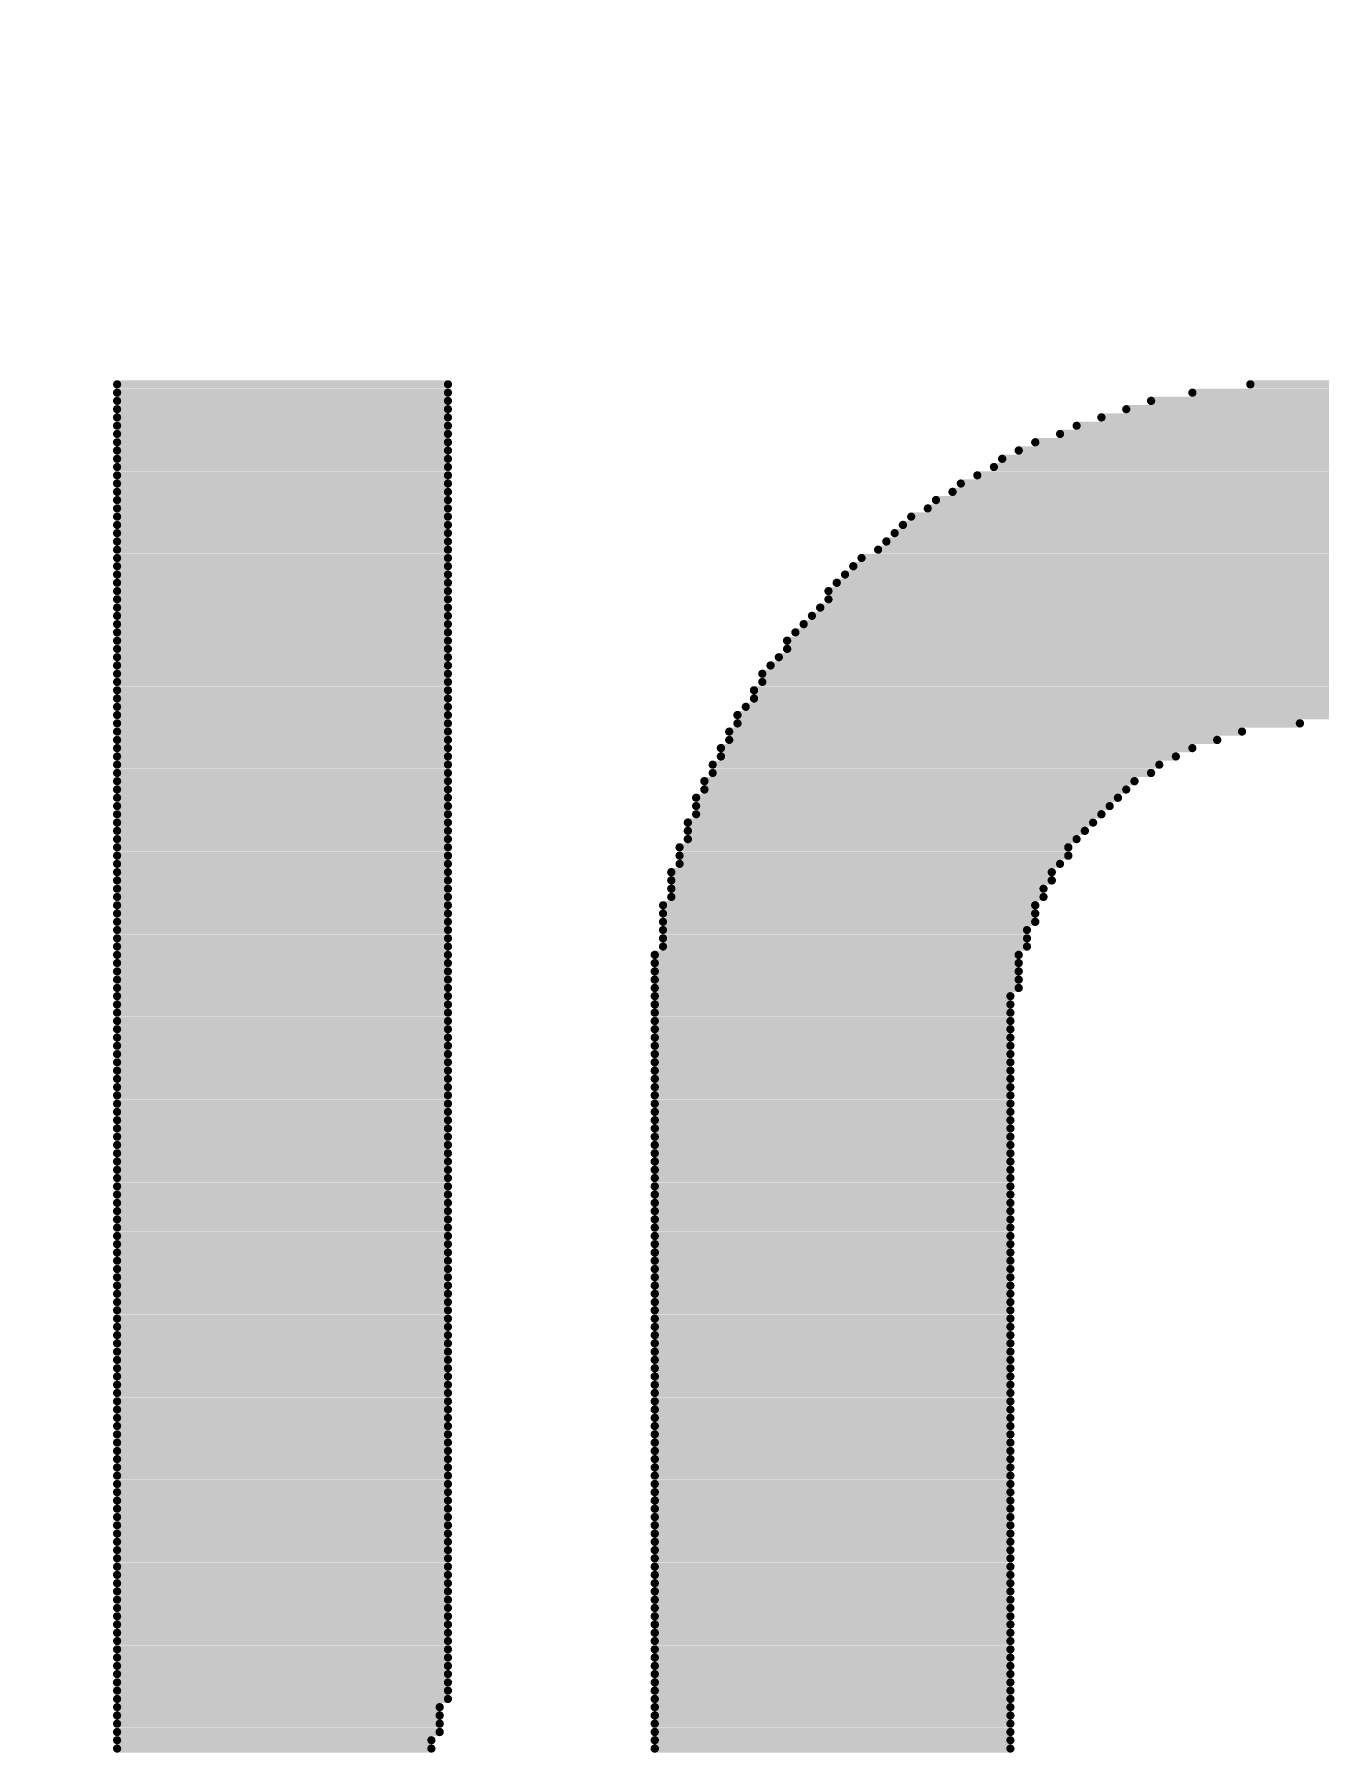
# Model space of a CAD drawing. Header units: millimetres. Extents: x -46.4 to 46.4, y -47.3 to 46.4.
# Drawn here: x -11.514 to -10.527, y 0.625 to 1.945 of the extents above; entities that cross this region are included whole.
import ezdxf

# ---------------------------------------------------------------- set-up
doc = ezdxf.new("R2010")
doc.units = ezdxf.units.MM
doc.layers.add('BottomOverlay', color=54, linetype='Continuous')
doc.layers.add('Mechanical1', color=6, linetype='Continuous')

# ---------------------------------------------------------------- blocks, each defined once
blk = doc.blocks.new('________2')
at = {"layer": 'BottomOverlay', "const_width": 0.00635}
for points in [[(12.5491, -1.3242), (12.8031, -1.3242)], [(12.5491, -1.3306), (12.8031, -1.3306)], [(13.3746, -1.3306), (13.5651, -1.3306)], [(13.4191, -1.3242), (13.5207, -1.3242)], [(12.5491, -1.3369), (12.8031, -1.3369)], [(12.5491, -1.3433), (12.8031, -1.3433)], [(13.3238, -1.3433), (13.6159, -1.3433)], [(13.3429, -1.3369), (13.5969, -1.3369)], [(12.5491, -1.3496), (12.8031, -1.3496)], [(12.5491, -1.356), (12.8031, -1.356)], [(12.5491, -1.3623), (12.8031, -1.3623)], [(13.273, -1.3623), (13.6731, -1.3623)], [(13.2857, -1.356), (13.654, -1.356)], [(13.3048, -1.3496), (13.6413, -1.3496)], [(12.5491, -1.3687), (12.8031, -1.3687)], [(12.5491, -1.375), (12.8031, -1.375)], [(13.2413, -1.375), (13.6985, -1.375)], [(13.254, -1.3687), (13.6858, -1.3687)], [(12.5491, -1.3814), (12.8031, -1.3814)], [(12.5491, -1.3877), (12.8031, -1.3877)], [(13.2222, -1.3877), (13.7239, -1.3877)], [(13.2286, -1.3814), (13.7112, -1.3814)], [(12.5491, -1.3941), (12.8031, -1.3941)], [(12.5491, -1.4004), (12.8031, -1.4004)], [(13.1968, -1.4004), (13.7429, -1.4004)], [(13.2095, -1.3941), (13.7366, -1.3941)], [(12.5491, -1.4068), (12.8031, -1.4068)], [(12.5491, -1.4131), (12.8031, -1.4131)], [(13.1778, -1.4131), (13.762, -1.4131)], [(13.1905, -1.4068), (13.7556, -1.4068)], [(12.5491, -1.4195), (12.8031, -1.4195)], [(12.5491, -1.4258), (12.8031, -1.4258)], [(13.1587, -1.4258), (13.781, -1.4258)], [(13.1714, -1.4195), (13.7747, -1.4195)], [(12.5491, -1.4322), (12.8031, -1.4322)], [(12.5491, -1.4385), (12.8031, -1.4385)], [(13.146, -1.4385), (13.7937, -1.4385)], [(13.1524, -1.4322), (13.7874, -1.4322)], [(12.5491, -1.4449), (12.8031, -1.4449)], [(12.5491, -1.4512), (12.8031, -1.4512)], [(13.1333, -1.4512), (13.8128, -1.4512)], [(13.1397, -1.4449), (13.8064, -1.4449)], [(12.5491, -1.4576), (12.8031, -1.4576)], [(12.5491, -1.4639), (12.8031, -1.4639)], [(13.1143, -1.4639), (13.8255, -1.4639)], [(13.1206, -1.4576), (13.8191, -1.4576)], [(12.5491, -1.4703), (12.8031, -1.4703)], [(12.5491, -1.4766), (12.8031, -1.4766)], [(13.1016, -1.4766), (13.8382, -1.4766)], [(13.1079, -1.4703), (13.8318, -1.4703)], [(12.5491, -1.483), (12.8031, -1.483)], [(12.5491, -1.4893), (12.8031, -1.4893)], [(13.0952, -1.483), (13.8445, -1.483)], [(13.0952, -1.4893), (13.8509, -1.4893)], [(12.5491, -1.4957), (12.8031, -1.4957)], [(12.5491, -1.502), (12.8031, -1.502)], [(13.0825, -1.502), (13.8636, -1.502)], [(13.0889, -1.4957), (13.8572, -1.4957)], [(12.5491, -1.5084), (12.8031, -1.5084)], [(12.5491, -1.5147), (12.8031, -1.5147)], [(13.0698, -1.5147), (13.8699, -1.5147)], [(13.0762, -1.5084), (13.8636, -1.5084)], [(12.5491, -1.5211), (12.8031, -1.5211)], [(12.5491, -1.5274), (12.8031, -1.5274)], [(12.5491, -1.5338), (12.8031, -1.5338)], [(13.0571, -1.5338), (13.8826, -1.5338)], [(13.0635, -1.5211), (13.8763, -1.5211)], [(13.0635, -1.5274), (13.8826, -1.5274)], [(12.5491, -1.5401), (12.8031, -1.5401)], [(12.5491, -1.5465), (12.8031, -1.5465)], [(13.0444, -1.5465), (13.8953, -1.5465)], [(13.0508, -1.5401), (13.889, -1.5401)], [(12.5491, -1.5528), (12.8031, -1.5528)], [(12.5491, -1.5592), (12.8031, -1.5592)], [(13.0381, -1.5592), (13.9017, -1.5592)], [(13.0444, -1.5528), (13.9017, -1.5528)], [(12.5491, -1.5655), (12.8031, -1.5655)], [(12.5491, -1.5719), (12.8031, -1.5719)], [(13.0317, -1.5719), (13.908, -1.5719)], [(13.0381, -1.5655), (13.908, -1.5655)], [(12.5491, -1.5782), (12.8031, -1.5782)], [(12.5491, -1.5846), (12.8031, -1.5846)], [(13.0254, -1.5782), (13.9144, -1.5782)], [(13.0254, -1.5846), (13.4572, -1.5846)], [(12.5491, -1.5909), (12.8031, -1.5909)], [(12.5491, -1.5973), (12.8031, -1.5973)], [(13.019, -1.5909), (13.4127, -1.5909)], [(13.019, -1.5973), (13.3937, -1.5973)], [(12.5491, -1.6036), (12.8031, -1.6036)], [(12.5491, -1.61), (12.8031, -1.61)], [(13.0127, -1.6036), (13.3746, -1.6036)], [(13.0127, -1.61), (13.3619, -1.61)], [(12.5491, -1.6163), (12.8031, -1.6163)], [(12.5491, -1.6227), (12.8031, -1.6227)], [(13.0063, -1.6163), (13.3492, -1.6163)], [(13.0063, -1.6227), (13.3429, -1.6227)], [(12.5491, -1.629), (12.8031, -1.629)], [(12.5491, -1.6354), (12.8031, -1.6354)], [(13, -1.629), (13.3302, -1.629)], [(13, -1.6354), (13.3238, -1.6354)], [(12.5491, -1.6417), (12.8031, -1.6417)], [(12.5491, -1.6481), (12.8031, -1.6481)], [(12.9936, -1.6417), (13.3175, -1.6417)], [(12.9936, -1.6481), (13.3111, -1.6481)], [(12.5491, -1.6544), (12.8031, -1.6544)], [(12.5491, -1.6608), (12.8031, -1.6608)], [(12.9873, -1.6608), (13.2984, -1.6608)], [(12.9936, -1.6544), (13.3048, -1.6544)], [(12.5491, -1.6671), (12.8031, -1.6671)], [(12.5491, -1.6735), (12.8031, -1.6735)], [(12.9873, -1.6671), (13.2921, -1.6671)], [(12.9873, -1.6735), (13.2857, -1.6735)], [(12.5491, -1.6798), (12.8031, -1.6798)], [(12.5491, -1.6862), (12.8031, -1.6862)], [(12.9809, -1.6798), (13.2794, -1.6798)], [(12.9809, -1.6862), (13.2794, -1.6862)], [(12.5491, -1.6925), (12.8031, -1.6925)], [(12.5491, -1.6989), (12.8031, -1.6989)], [(12.5491, -1.7052), (12.8031, -1.7052)], [(12.9746, -1.6989), (13.2667, -1.6989)], [(12.9746, -1.7052), (13.2667, -1.7052)], [(12.9809, -1.6925), (13.273, -1.6925)], [(12.5491, -1.7116), (12.8031, -1.7116)], [(12.5491, -1.7179), (12.8031, -1.7179)], [(12.9746, -1.7116), (13.2603, -1.7116)], [(12.9746, -1.7179), (13.2603, -1.7179)], [(12.5491, -1.7243), (12.8031, -1.7243)], [(12.5491, -1.7306), (12.8031, -1.7306)], [(12.9682, -1.7243), (13.254, -1.7243)], [(12.9682, -1.7306), (13.254, -1.7306)], [(12.5491, -1.737), (12.8031, -1.737)], [(12.5491, -1.7433), (12.8031, -1.7433)], [(12.9682, -1.737), (13.254, -1.737)], [(12.9682, -1.7433), (13.2476, -1.7433)], [(12.5491, -1.7497), (12.8031, -1.7497)], [(12.5491, -1.756), (12.8031, -1.756)], [(12.9682, -1.7497), (13.2476, -1.7497)], [(12.9682, -1.756), (13.2476, -1.756)], [(12.5491, -1.7624), (12.8031, -1.7624)], [(12.5491, -1.7687), (12.8031, -1.7687)], [(12.9619, -1.7624), (13.2413, -1.7624)], [(12.9619, -1.7687), (13.2413, -1.7687)], [(12.5491, -1.7751), (12.8031, -1.7751)], [(12.5491, -1.7814), (12.8031, -1.7814)], [(12.9619, -1.7751), (13.2413, -1.7751)], [(12.9619, -1.7814), (13.2413, -1.7814)], [(12.5491, -1.7878), (12.8031, -1.7878)], [(12.5491, -1.7941), (12.8031, -1.7941)], [(12.9619, -1.7878), (13.2413, -1.7878)], [(12.9619, -1.7941), (13.2349, -1.7941)], [(12.5491, -1.8005), (12.8031, -1.8005)], [(12.5491, -1.8068), (12.8031, -1.8068)], [(12.9619, -1.8005), (13.2349, -1.8005)], [(12.9619, -1.8068), (13.2349, -1.8068)], [(12.5491, -1.8132), (12.8031, -1.8132)], [(12.5491, -1.8195), (12.8031, -1.8195)], [(12.9619, -1.8132), (13.2349, -1.8132)], [(12.9619, -1.8195), (13.2349, -1.8195)], [(12.5491, -1.8259), (12.8031, -1.8259)], [(12.5491, -1.8322), (12.8031, -1.8322)], [(12.9619, -1.8259), (13.2349, -1.8259)], [(12.9619, -1.8322), (13.2349, -1.8322)], [(12.5491, -1.8386), (12.8031, -1.8386)], [(12.5491, -1.8449), (12.8031, -1.8449)], [(12.9619, -1.8386), (13.2349, -1.8386)], [(12.9619, -1.8449), (13.2349, -1.8449)], [(12.5491, -1.8513), (12.8031, -1.8513)], [(12.5491, -1.8576), (12.8031, -1.8576)], [(12.5491, -1.864), (12.8031, -1.864)], [(12.9619, -1.8513), (13.2349, -1.8513)], [(12.9619, -1.8576), (13.2349, -1.8576)], [(12.9619, -1.864), (13.2349, -1.864)], [(12.5491, -1.8703), (12.8031, -1.8703)], [(12.5491, -1.8767), (12.8031, -1.8767)], [(12.9619, -1.8703), (13.2349, -1.8703)], [(12.9619, -1.8767), (13.2349, -1.8767)], [(12.5491, -1.883), (12.8031, -1.883)], [(12.5491, -1.8894), (12.8031, -1.8894)], [(12.9619, -1.883), (13.2349, -1.883)], [(12.9619, -1.8894), (13.2349, -1.8894)], [(12.5491, -1.8957), (12.8031, -1.8957)], [(12.5491, -1.9021), (12.8031, -1.9021)], [(12.9619, -1.8957), (13.2349, -1.8957)], [(12.9619, -1.9021), (13.2349, -1.9021)], [(12.5491, -1.9084), (12.8031, -1.9084)], [(12.5491, -1.9148), (12.8031, -1.9148)], [(12.9619, -1.9084), (13.2349, -1.9084)], [(12.9619, -1.9148), (13.2349, -1.9148)], [(12.5491, -1.9211), (12.8031, -1.9211)], [(12.5491, -1.9275), (12.8031, -1.9275)], [(12.9619, -1.9211), (13.2349, -1.9211)], [(12.9619, -1.9275), (13.2349, -1.9275)], [(12.5491, -1.9338), (12.8031, -1.9338)], [(12.5491, -1.9402), (12.8031, -1.9402)], [(12.9619, -1.9338), (13.2349, -1.9338)], [(12.9619, -1.9402), (13.2349, -1.9402)], [(12.5491, -1.9465), (12.8031, -1.9465)], [(12.5491, -1.9529), (12.8031, -1.9529)], [(12.9619, -1.9465), (13.2349, -1.9465)], [(12.9619, -1.9529), (13.2349, -1.9529)], [(12.5491, -1.9592), (12.8031, -1.9592)], [(12.5491, -1.9656), (12.8031, -1.9656)], [(12.9619, -1.9592), (13.2349, -1.9592)], [(12.9619, -1.9656), (13.2349, -1.9656)], [(12.5491, -1.9719), (12.8031, -1.9719)], [(12.5491, -1.9783), (12.8031, -1.9783)], [(12.9619, -1.9719), (13.2349, -1.9719)], [(12.9619, -1.9783), (13.2349, -1.9783)], [(12.5491, -1.9846), (12.8031, -1.9846)], [(12.5491, -1.991), (12.8031, -1.991)], [(12.9619, -1.9846), (13.2349, -1.9846)], [(12.9619, -1.991), (13.2349, -1.991)], [(12.5491, -1.9973), (12.8031, -1.9973)], [(12.5491, -2.0037), (12.8031, -2.0037)], [(12.9619, -1.9973), (13.2349, -1.9973)], [(12.9619, -2.0037), (13.2349, -2.0037)], [(12.5491, -2.01), (12.8031, -2.01)], [(12.5491, -2.0164), (12.8031, -2.0164)], [(12.9619, -2.01), (13.2349, -2.01)], [(12.9619, -2.0164), (13.2349, -2.0164)], [(12.5491, -2.0227), (12.8031, -2.0227)], [(12.5491, -2.0291), (12.8031, -2.0291)], [(12.5491, -2.0354), (12.8031, -2.0354)], [(12.9619, -2.0227), (13.2349, -2.0227)], [(12.9619, -2.0291), (13.2349, -2.0291)], [(12.9619, -2.0354), (13.2349, -2.0354)], [(12.5491, -2.0418), (12.8031, -2.0418)], [(12.5491, -2.0481), (12.8031, -2.0481)], [(12.9619, -2.0418), (13.2349, -2.0418)], [(12.9619, -2.0481), (13.2349, -2.0481)], [(12.5491, -2.0545), (12.8031, -2.0545)], [(12.5491, -2.0608), (12.8031, -2.0608)], [(12.9619, -2.0545), (13.2349, -2.0545)], [(12.9619, -2.0608), (13.2349, -2.0608)], [(12.5491, -2.0672), (12.8031, -2.0672)], [(12.5491, -2.0735), (12.8031, -2.0735)], [(12.9619, -2.0672), (13.2349, -2.0672)], [(12.9619, -2.0735), (13.2349, -2.0735)], [(12.5491, -2.0799), (12.8031, -2.0799)], [(12.5491, -2.0862), (12.8031, -2.0862)], [(12.9619, -2.0799), (13.2349, -2.0799)], [(12.9619, -2.0862), (13.2349, -2.0862)], [(12.5491, -2.0926), (12.8031, -2.0926)], [(12.5491, -2.0989), (12.8031, -2.0989)], [(12.9619, -2.0926), (13.2349, -2.0926)], [(12.9619, -2.0989), (13.2349, -2.0989)], [(12.5491, -2.1053), (12.8031, -2.1053)], [(12.5491, -2.1116), (12.8031, -2.1116)], [(12.9619, -2.1053), (13.2349, -2.1053)], [(12.9619, -2.1116), (13.2349, -2.1116)], [(12.5491, -2.118), (12.8031, -2.118)], [(12.5491, -2.1243), (12.8031, -2.1243)], [(12.9619, -2.118), (13.2349, -2.118)], [(12.9619, -2.1243), (13.2349, -2.1243)], [(12.5491, -2.1307), (12.8031, -2.1307)], [(12.5491, -2.137), (12.8031, -2.137)], [(12.9619, -2.1307), (13.2349, -2.1307)], [(12.9619, -2.137), (13.2349, -2.137)], [(12.5491, -2.1434), (12.8031, -2.1434)], [(12.5491, -2.1497), (12.8031, -2.1497)], [(12.9619, -2.1434), (13.2349, -2.1434)], [(12.9619, -2.1497), (13.2349, -2.1497)], [(12.5491, -2.1561), (12.8031, -2.1561)], [(12.5491, -2.1624), (12.8031, -2.1624)], [(12.9619, -2.1561), (13.2349, -2.1561)], [(12.9619, -2.1624), (13.2349, -2.1624)], [(12.5491, -2.1688), (12.8031, -2.1688)], [(12.5491, -2.1751), (12.8031, -2.1751)], [(12.9619, -2.1688), (13.2349, -2.1688)], [(12.9619, -2.1751), (13.2349, -2.1751)], [(12.5491, -2.1815), (12.8031, -2.1815)], [(12.5491, -2.1878), (12.8031, -2.1878)], [(12.9619, -2.1815), (13.2349, -2.1815)], [(12.9619, -2.1878), (13.2349, -2.1878)], [(12.5491, -2.1942), (12.8031, -2.1942)], [(12.5491, -2.2005), (12.8031, -2.2005)], [(12.5491, -2.2069), (12.8031, -2.2069)], [(12.9619, -2.1942), (13.2349, -2.1942)], [(12.9619, -2.2005), (13.2349, -2.2005)], [(12.9619, -2.2069), (13.2349, -2.2069)], [(12.5491, -2.2132), (12.8031, -2.2132)], [(12.5491, -2.2196), (12.8031, -2.2196)], [(12.9619, -2.2132), (13.2349, -2.2132)], [(12.9619, -2.2196), (13.2349, -2.2196)], [(12.5491, -2.2259), (12.8031, -2.2259)], [(12.5491, -2.2323), (12.8031, -2.2323)], [(12.9619, -2.2259), (13.2349, -2.2259)], [(12.9619, -2.2323), (13.2349, -2.2323)], [(12.5491, -2.2386), (12.8031, -2.2386)], [(12.5491, -2.245), (12.8031, -2.245)], [(12.9619, -2.2386), (13.2349, -2.2386)], [(12.9619, -2.245), (13.2349, -2.245)], [(12.5491, -2.2513), (12.8031, -2.2513)], [(12.5491, -2.2577), (12.8031, -2.2577)], [(12.9619, -2.2513), (13.2349, -2.2513)], [(12.9619, -2.2577), (13.2349, -2.2577)], [(12.5491, -2.264), (12.8031, -2.264)], [(12.5491, -2.2704), (12.8031, -2.2704)], [(12.9619, -2.264), (13.2349, -2.264)], [(12.9619, -2.2704), (13.2349, -2.2704)], [(12.5491, -2.2767), (12.8031, -2.2767)], [(12.5491, -2.2831), (12.8031, -2.2831)], [(12.9619, -2.2767), (13.2349, -2.2767)], [(12.9619, -2.2831), (13.2349, -2.2831)], [(12.5491, -2.2894), (12.8031, -2.2894)], [(12.5491, -2.2958), (12.8031, -2.2958)], [(12.9619, -2.2894), (13.2349, -2.2894)], [(12.9619, -2.2958), (13.2349, -2.2958)], [(12.5491, -2.3021), (12.8031, -2.3021)], [(12.5491, -2.3085), (12.8031, -2.3085)], [(12.9619, -2.3021), (13.2349, -2.3021)], [(12.9619, -2.3085), (13.2349, -2.3085)], [(12.5491, -2.3148), (12.8031, -2.3148)], [(12.5491, -2.3212), (12.8031, -2.3212)], [(12.9619, -2.3148), (13.2349, -2.3148)], [(12.9619, -2.3212), (13.2349, -2.3212)], [(12.5491, -2.3275), (12.8031, -2.3275)], [(12.5491, -2.3339), (12.8031, -2.3339)], [(12.9619, -2.3275), (13.2349, -2.3275)], [(12.9619, -2.3339), (13.2349, -2.3339)], [(12.5491, -2.3402), (12.7968, -2.3402)], [(12.5491, -2.3466), (12.7968, -2.3466)], [(12.9619, -2.3402), (13.2349, -2.3402)], [(12.9619, -2.3466), (13.2349, -2.3466)], [(12.5491, -2.3529), (12.7968, -2.3529)], [(12.5491, -2.3593), (12.7968, -2.3593)], [(12.9619, -2.3529), (13.2349, -2.3529)], [(12.9619, -2.3593), (13.2349, -2.3593)], [(12.5491, -2.3656), (12.7904, -2.3656)], [(12.5491, -2.372), (12.7904, -2.372)], [(12.9619, -2.3656), (13.2349, -2.3656)], [(12.9619, -2.372), (13.2349, -2.372)]]:
    blk.add_lwpolyline(points, dxfattribs=at)
at = {"layer": 'BottomOverlay', "const_width": 0.00317}
for points in [[(12.5476, -1.3242, 1), (12.5507, -1.3242, 1)], [(12.5476, -1.3306, 1), (12.5507, -1.3306, 1)], [(12.8016, -1.3242, 1), (12.8047, -1.3242, 1)], [(12.8016, -1.3306, 1), (12.8047, -1.3306, 1)], [(13.3731, -1.3306, 1), (13.3762, -1.3306, 1)], [(13.4175, -1.3242, 1), (13.4207, -1.3242, 1)], [(12.5476, -1.3369, 1), (12.5507, -1.3369, 1)], [(12.5476, -1.3433, 1), (12.5507, -1.3433, 1)], [(12.8016, -1.3369, 1), (12.8047, -1.3369, 1)], [(12.8016, -1.3433, 1), (12.8047, -1.3433, 1)], [(13.3223, -1.3433, 1), (13.3254, -1.3433, 1)], [(13.3413, -1.3369, 1), (13.3445, -1.3369, 1)], [(12.5476, -1.3496, 1), (12.5507, -1.3496, 1)], [(12.5476, -1.356, 1), (12.5507, -1.356, 1)], [(12.5476, -1.3623, 1), (12.5507, -1.3623, 1)], [(12.8016, -1.3496, 1), (12.8047, -1.3496, 1)], [(12.8016, -1.356, 1), (12.8047, -1.356, 1)], [(12.8016, -1.3623, 1), (12.8047, -1.3623, 1)], [(13.2715, -1.3623, 1), (13.2746, -1.3623, 1)], [(13.2842, -1.356, 1), (13.2873, -1.356, 1)], [(13.3032, -1.3496, 1), (13.3064, -1.3496, 1)], [(12.5476, -1.3687, 1), (12.5507, -1.3687, 1)], [(12.5476, -1.375, 1), (12.5507, -1.375, 1)], [(12.8016, -1.3687, 1), (12.8047, -1.3687, 1)], [(12.8016, -1.375, 1), (12.8047, -1.375, 1)], [(13.2397, -1.375, 1), (13.2429, -1.375, 1)], [(13.2524, -1.3687, 1), (13.2556, -1.3687, 1)], [(12.5476, -1.3814, 1), (12.5507, -1.3814, 1)], [(12.5476, -1.3877, 1), (12.5507, -1.3877, 1)], [(12.8016, -1.3814, 1), (12.8047, -1.3814, 1)], [(12.8016, -1.3877, 1), (12.8047, -1.3877, 1)], [(13.2207, -1.3877, 1), (13.2238, -1.3877, 1)], [(13.227, -1.3814, 1), (13.2302, -1.3814, 1)], [(12.5476, -1.3941, 1), (12.5507, -1.3941, 1)], [(12.5476, -1.4004, 1), (12.5507, -1.4004, 1)], [(12.8016, -1.3941, 1), (12.8047, -1.3941, 1)], [(12.8016, -1.4004, 1), (12.8047, -1.4004, 1)], [(13.1953, -1.4004, 1), (13.1984, -1.4004, 1)], [(13.208, -1.3941, 1), (13.2111, -1.3941, 1)], [(12.5476, -1.4068, 1), (12.5507, -1.4068, 1)], [(12.5476, -1.4131, 1), (12.5507, -1.4131, 1)], [(12.8016, -1.4068, 1), (12.8047, -1.4068, 1)], [(12.8016, -1.4131, 1), (12.8047, -1.4131, 1)], [(13.1762, -1.4131, 1), (13.1794, -1.4131, 1)], [(13.1889, -1.4068, 1), (13.1921, -1.4068, 1)], [(12.5476, -1.4195, 1), (12.5507, -1.4195, 1)], [(12.5476, -1.4258, 1), (12.5507, -1.4258, 1)], [(12.8016, -1.4195, 1), (12.8047, -1.4195, 1)], [(12.8016, -1.4258, 1), (12.8047, -1.4258, 1)], [(13.1572, -1.4258, 1), (13.1603, -1.4258, 1)], [(13.1699, -1.4195, 1), (13.173, -1.4195, 1)], [(12.5476, -1.4322, 1), (12.5507, -1.4322, 1)], [(12.5476, -1.4385, 1), (12.5507, -1.4385, 1)], [(12.8016, -1.4322, 1), (12.8047, -1.4322, 1)], [(12.8016, -1.4385, 1), (12.8047, -1.4385, 1)], [(13.1445, -1.4385, 1), (13.1476, -1.4385, 1)], [(13.1508, -1.4322, 1), (13.154, -1.4322, 1)], [(12.5476, -1.4449, 1), (12.5507, -1.4449, 1)], [(12.5476, -1.4512, 1), (12.5507, -1.4512, 1)], [(12.8016, -1.4449, 1), (12.8047, -1.4449, 1)], [(12.8016, -1.4512, 1), (12.8047, -1.4512, 1)], [(13.1318, -1.4512, 1), (13.1349, -1.4512, 1)], [(13.1381, -1.4449, 1), (13.1413, -1.4449, 1)], [(12.5476, -1.4576, 1), (12.5507, -1.4576, 1)], [(12.5476, -1.4639, 1), (12.5507, -1.4639, 1)], [(12.8016, -1.4576, 1), (12.8047, -1.4576, 1)], [(12.8016, -1.4639, 1), (12.8047, -1.4639, 1)], [(13.1127, -1.4639, 1), (13.1159, -1.4639, 1)], [(13.1191, -1.4576, 1), (13.1222, -1.4576, 1)], [(12.5476, -1.4703, 1), (12.5507, -1.4703, 1)], [(12.5476, -1.4766, 1), (12.5507, -1.4766, 1)], [(12.8016, -1.4703, 1), (12.8047, -1.4703, 1)], [(12.8016, -1.4766, 1), (12.8047, -1.4766, 1)], [(13.1, -1.4766, 1), (13.1032, -1.4766, 1)], [(13.1064, -1.4703, 1), (13.1095, -1.4703, 1)], [(12.5476, -1.483, 1), (12.5507, -1.483, 1)], [(12.5476, -1.4893, 1), (12.5507, -1.4893, 1)], [(12.8016, -1.483, 1), (12.8047, -1.483, 1)], [(12.8016, -1.4893, 1), (12.8047, -1.4893, 1)], [(13.0937, -1.483, 1), (13.0968, -1.483, 1)], [(13.0937, -1.4893, 1), (13.0968, -1.4893, 1)], [(12.5476, -1.4957, 1), (12.5507, -1.4957, 1)], [(12.5476, -1.502, 1), (12.5507, -1.502, 1)], [(12.8016, -1.4957, 1), (12.8047, -1.4957, 1)], [(12.8016, -1.502, 1), (12.8047, -1.502, 1)], [(13.081, -1.502, 1), (13.0841, -1.502, 1)], [(13.0873, -1.4957, 1), (13.0905, -1.4957, 1)], [(12.5476, -1.5084, 1), (12.5507, -1.5084, 1)], [(12.5476, -1.5147, 1), (12.5507, -1.5147, 1)], [(12.8016, -1.5084, 1), (12.8047, -1.5084, 1)], [(12.8016, -1.5147, 1), (12.8047, -1.5147, 1)], [(13.0683, -1.5147, 1), (13.0714, -1.5147, 1)], [(13.0746, -1.5084, 1), (13.0778, -1.5084, 1)], [(12.5476, -1.5211, 1), (12.5507, -1.5211, 1)], [(12.5476, -1.5274, 1), (12.5507, -1.5274, 1)], [(12.5476, -1.5338, 1), (12.5507, -1.5338, 1)], [(12.8016, -1.5211, 1), (12.8047, -1.5211, 1)], [(12.8016, -1.5274, 1), (12.8047, -1.5274, 1)], [(12.8016, -1.5338, 1), (12.8047, -1.5338, 1)], [(13.0556, -1.5338, 1), (13.0587, -1.5338, 1)], [(13.0619, -1.5211, 1), (13.0651, -1.5211, 1)], [(13.0619, -1.5274, 1), (13.0651, -1.5274, 1)], [(12.5476, -1.5401, 1), (12.5507, -1.5401, 1)], [(12.5476, -1.5465, 1), (12.5507, -1.5465, 1)], [(12.8016, -1.5401, 1), (12.8047, -1.5401, 1)], [(12.8016, -1.5465, 1), (12.8047, -1.5465, 1)], [(13.0429, -1.5465, 1), (13.046, -1.5465, 1)], [(13.0492, -1.5401, 1), (13.0524, -1.5401, 1)], [(12.5476, -1.5528, 1), (12.5507, -1.5528, 1)], [(12.5476, -1.5592, 1), (12.5507, -1.5592, 1)], [(12.8016, -1.5528, 1), (12.8047, -1.5528, 1)], [(12.8016, -1.5592, 1), (12.8047, -1.5592, 1)], [(13.0365, -1.5592, 1), (13.0397, -1.5592, 1)], [(13.0429, -1.5528, 1), (13.046, -1.5528, 1)], [(12.5476, -1.5655, 1), (12.5507, -1.5655, 1)], [(12.5476, -1.5719, 1), (12.5507, -1.5719, 1)], [(12.8016, -1.5655, 1), (12.8047, -1.5655, 1)], [(12.8016, -1.5719, 1), (12.8047, -1.5719, 1)], [(13.0302, -1.5719, 1), (13.0333, -1.5719, 1)], [(13.0365, -1.5655, 1), (13.0397, -1.5655, 1)], [(12.5476, -1.5782, 1), (12.5507, -1.5782, 1)], [(12.5476, -1.5846, 1), (12.5507, -1.5846, 1)], [(12.8016, -1.5782, 1), (12.8047, -1.5782, 1)], [(12.8016, -1.5846, 1), (12.8047, -1.5846, 1)], [(13.0238, -1.5782, 1), (13.027, -1.5782, 1)], [(13.0238, -1.5846, 1), (13.027, -1.5846, 1)], [(13.4556, -1.5846, 1), (13.4588, -1.5846, 1)], [(12.5476, -1.5909, 1), (12.5507, -1.5909, 1)], [(12.5476, -1.5973, 1), (12.5507, -1.5973, 1)], [(12.8016, -1.5909, 1), (12.8047, -1.5909, 1)], [(12.8016, -1.5973, 1), (12.8047, -1.5973, 1)], [(13.0175, -1.5909, 1), (13.0206, -1.5909, 1)], [(13.0175, -1.5973, 1), (13.0206, -1.5973, 1)], [(13.3921, -1.5973, 1), (13.3953, -1.5973, 1)], [(13.4112, -1.5909, 1), (13.4143, -1.5909, 1)], [(12.5476, -1.6036, 1), (12.5507, -1.6036, 1)], [(12.5476, -1.61, 1), (12.5507, -1.61, 1)], [(12.8016, -1.6036, 1), (12.8047, -1.6036, 1)], [(12.8016, -1.61, 1), (12.8047, -1.61, 1)], [(13.0111, -1.6036, 1), (13.0143, -1.6036, 1)], [(13.0111, -1.61, 1), (13.0143, -1.61, 1)], [(13.3604, -1.61, 1), (13.3635, -1.61, 1)], [(13.3731, -1.6036, 1), (13.3762, -1.6036, 1)], [(12.5476, -1.6163, 1), (12.5507, -1.6163, 1)], [(12.5476, -1.6227, 1), (12.5507, -1.6227, 1)], [(12.8016, -1.6163, 1), (12.8047, -1.6163, 1)], [(12.8016, -1.6227, 1), (12.8047, -1.6227, 1)], [(13.0048, -1.6163, 1), (13.0079, -1.6163, 1)], [(13.0048, -1.6227, 1), (13.0079, -1.6227, 1)], [(13.3413, -1.6227, 1), (13.3445, -1.6227, 1)], [(13.3477, -1.6163, 1), (13.3508, -1.6163, 1)], [(12.5476, -1.629, 1), (12.5507, -1.629, 1)], [(12.5476, -1.6354, 1), (12.5507, -1.6354, 1)], [(12.8016, -1.629, 1), (12.8047, -1.629, 1)], [(12.8016, -1.6354, 1), (12.8047, -1.6354, 1)], [(12.9984, -1.629, 1), (13.0016, -1.629, 1)], [(12.9984, -1.6354, 1), (13.0016, -1.6354, 1)], [(13.3223, -1.6354, 1), (13.3254, -1.6354, 1)], [(13.3286, -1.629, 1), (13.3318, -1.629, 1)], [(12.5476, -1.6417, 1), (12.5507, -1.6417, 1)], [(12.5476, -1.6481, 1), (12.5507, -1.6481, 1)], [(12.8016, -1.6417, 1), (12.8047, -1.6417, 1)], [(12.8016, -1.6481, 1), (12.8047, -1.6481, 1)], [(12.9921, -1.6417, 1), (12.9952, -1.6417, 1)], [(12.9921, -1.6481, 1), (12.9952, -1.6481, 1)], [(13.3096, -1.6481, 1), (13.3127, -1.6481, 1)], [(13.3159, -1.6417, 1), (13.3191, -1.6417, 1)], [(12.5476, -1.6544, 1), (12.5507, -1.6544, 1)], [(12.5476, -1.6608, 1), (12.5507, -1.6608, 1)], [(12.8016, -1.6544, 1), (12.8047, -1.6544, 1)], [(12.8016, -1.6608, 1), (12.8047, -1.6608, 1)], [(12.9857, -1.6608, 1), (12.9889, -1.6608, 1)], [(12.9921, -1.6544, 1), (12.9952, -1.6544, 1)], [(13.2969, -1.6608, 1), (13.3, -1.6608, 1)], [(13.3032, -1.6544, 1), (13.3064, -1.6544, 1)], [(12.5476, -1.6671, 1), (12.5507, -1.6671, 1)], [(12.5476, -1.6735, 1), (12.5507, -1.6735, 1)], [(12.8016, -1.6671, 1), (12.8047, -1.6671, 1)], [(12.8016, -1.6735, 1), (12.8047, -1.6735, 1)], [(12.9857, -1.6671, 1), (12.9889, -1.6671, 1)], [(12.9857, -1.6735, 1), (12.9889, -1.6735, 1)], [(13.2842, -1.6735, 1), (13.2873, -1.6735, 1)], [(13.2905, -1.6671, 1), (13.2937, -1.6671, 1)], [(12.5476, -1.6798, 1), (12.5507, -1.6798, 1)], [(12.5476, -1.6862, 1), (12.5507, -1.6862, 1)], [(12.8016, -1.6798, 1), (12.8047, -1.6798, 1)], [(12.8016, -1.6862, 1), (12.8047, -1.6862, 1)], [(12.9794, -1.6798, 1), (12.9825, -1.6798, 1)], [(12.9794, -1.6862, 1), (12.9825, -1.6862, 1)], [(13.2778, -1.6798, 1), (13.281, -1.6798, 1)], [(13.2778, -1.6862, 1), (13.281, -1.6862, 1)], [(12.5476, -1.6925, 1), (12.5507, -1.6925, 1)], [(12.5476, -1.6989, 1), (12.5507, -1.6989, 1)], [(12.5476, -1.7052, 1), (12.5507, -1.7052, 1)], [(12.8016, -1.6925, 1), (12.8047, -1.6925, 1)], [(12.8016, -1.6989, 1), (12.8047, -1.6989, 1)], [(12.8016, -1.7052, 1), (12.8047, -1.7052, 1)], [(12.973, -1.6989, 1), (12.9762, -1.6989, 1)], [(12.973, -1.7052, 1), (12.9762, -1.7052, 1)], [(12.9794, -1.6925, 1), (12.9825, -1.6925, 1)], [(13.2651, -1.6989, 1), (13.2683, -1.6989, 1)], [(13.2651, -1.7052, 1), (13.2683, -1.7052, 1)], [(13.2715, -1.6925, 1), (13.2746, -1.6925, 1)], [(12.5476, -1.7116, 1), (12.5507, -1.7116, 1)], [(12.5476, -1.7179, 1), (12.5507, -1.7179, 1)], [(12.8016, -1.7116, 1), (12.8047, -1.7116, 1)], [(12.8016, -1.7179, 1), (12.8047, -1.7179, 1)], [(12.973, -1.7116, 1), (12.9762, -1.7116, 1)], [(12.973, -1.7179, 1), (12.9762, -1.7179, 1)], [(13.2588, -1.7116, 1), (13.2619, -1.7116, 1)], [(13.2588, -1.7179, 1), (13.2619, -1.7179, 1)], [(12.5476, -1.7243, 1), (12.5507, -1.7243, 1)], [(12.5476, -1.7306, 1), (12.5507, -1.7306, 1)], [(12.8016, -1.7243, 1), (12.8047, -1.7243, 1)], [(12.8016, -1.7306, 1), (12.8047, -1.7306, 1)], [(12.9667, -1.7243, 1), (12.9698, -1.7243, 1)], [(12.9667, -1.7306, 1), (12.9698, -1.7306, 1)], [(13.2524, -1.7243, 1), (13.2556, -1.7243, 1)], [(13.2524, -1.7306, 1), (13.2556, -1.7306, 1)], [(12.5476, -1.737, 1), (12.5507, -1.737, 1)], [(12.5476, -1.7433, 1), (12.5507, -1.7433, 1)], [(12.8016, -1.737, 1), (12.8047, -1.737, 1)], [(12.8016, -1.7433, 1), (12.8047, -1.7433, 1)], [(12.9667, -1.737, 1), (12.9698, -1.737, 1)], [(12.9667, -1.7433, 1), (12.9698, -1.7433, 1)], [(13.2461, -1.7433, 1), (13.2492, -1.7433, 1)], [(13.2524, -1.737, 1), (13.2556, -1.737, 1)], [(12.5476, -1.7497, 1), (12.5507, -1.7497, 1)], [(12.5476, -1.756, 1), (12.5507, -1.756, 1)], [(12.8016, -1.7497, 1), (12.8047, -1.7497, 1)], [(12.8016, -1.756, 1), (12.8047, -1.756, 1)], [(12.9667, -1.7497, 1), (12.9698, -1.7497, 1)], [(12.9667, -1.756, 1), (12.9698, -1.756, 1)], [(13.2461, -1.7497, 1), (13.2492, -1.7497, 1)], [(13.2461, -1.756, 1), (13.2492, -1.756, 1)], [(12.5476, -1.7624, 1), (12.5507, -1.7624, 1)], [(12.5476, -1.7687, 1), (12.5507, -1.7687, 1)], [(12.8016, -1.7624, 1), (12.8047, -1.7624, 1)], [(12.8016, -1.7687, 1), (12.8047, -1.7687, 1)], [(12.9603, -1.7624, 1), (12.9635, -1.7624, 1)], [(12.9603, -1.7687, 1), (12.9635, -1.7687, 1)], [(13.2397, -1.7624, 1), (13.2429, -1.7624, 1)], [(13.2397, -1.7687, 1), (13.2429, -1.7687, 1)], [(12.5476, -1.7751, 1), (12.5507, -1.7751, 1)], [(12.5476, -1.7814, 1), (12.5507, -1.7814, 1)], [(12.8016, -1.7751, 1), (12.8047, -1.7751, 1)], [(12.8016, -1.7814, 1), (12.8047, -1.7814, 1)], [(12.9603, -1.7751, 1), (12.9635, -1.7751, 1)], [(12.9603, -1.7814, 1), (12.9635, -1.7814, 1)], [(13.2397, -1.7751, 1), (13.2429, -1.7751, 1)], [(13.2397, -1.7814, 1), (13.2429, -1.7814, 1)], [(12.5476, -1.7878, 1), (12.5507, -1.7878, 1)], [(12.5476, -1.7941, 1), (12.5507, -1.7941, 1)], [(12.8016, -1.7878, 1), (12.8047, -1.7878, 1)], [(12.8016, -1.7941, 1), (12.8047, -1.7941, 1)], [(12.9603, -1.7878, 1), (12.9635, -1.7878, 1)], [(12.9603, -1.7941, 1), (12.9635, -1.7941, 1)], [(13.2334, -1.7941, 1), (13.2365, -1.7941, 1)], [(13.2397, -1.7878, 1), (13.2429, -1.7878, 1)], [(12.5476, -1.8005, 1), (12.5507, -1.8005, 1)], [(12.5476, -1.8068, 1), (12.5507, -1.8068, 1)], [(12.8016, -1.8005, 1), (12.8047, -1.8005, 1)], [(12.8016, -1.8068, 1), (12.8047, -1.8068, 1)], [(12.9603, -1.8005, 1), (12.9635, -1.8005, 1)], [(12.9603, -1.8068, 1), (12.9635, -1.8068, 1)], [(13.2334, -1.8005, 1), (13.2365, -1.8005, 1)], [(13.2334, -1.8068, 1), (13.2365, -1.8068, 1)], [(12.5476, -1.8132, 1), (12.5507, -1.8132, 1)], [(12.5476, -1.8195, 1), (12.5507, -1.8195, 1)], [(12.8016, -1.8132, 1), (12.8047, -1.8132, 1)], [(12.8016, -1.8195, 1), (12.8047, -1.8195, 1)], [(12.9603, -1.8132, 1), (12.9635, -1.8132, 1)], [(12.9603, -1.8195, 1), (12.9635, -1.8195, 1)], [(13.2334, -1.8132, 1), (13.2365, -1.8132, 1)], [(13.2334, -1.8195, 1), (13.2365, -1.8195, 1)], [(12.5476, -1.8259, 1), (12.5507, -1.8259, 1)], [(12.5476, -1.8322, 1), (12.5507, -1.8322, 1)], [(12.8016, -1.8259, 1), (12.8047, -1.8259, 1)], [(12.8016, -1.8322, 1), (12.8047, -1.8322, 1)], [(12.9603, -1.8259, 1), (12.9635, -1.8259, 1)], [(12.9603, -1.8322, 1), (12.9635, -1.8322, 1)], [(13.2334, -1.8259, 1), (13.2365, -1.8259, 1)], [(13.2334, -1.8322, 1), (13.2365, -1.8322, 1)], [(12.5476, -1.8386, 1), (12.5507, -1.8386, 1)], [(12.5476, -1.8449, 1), (12.5507, -1.8449, 1)], [(12.8016, -1.8386, 1), (12.8047, -1.8386, 1)], [(12.8016, -1.8449, 1), (12.8047, -1.8449, 1)], [(12.9603, -1.8386, 1), (12.9635, -1.8386, 1)], [(12.9603, -1.8449, 1), (12.9635, -1.8449, 1)], [(13.2334, -1.8386, 1), (13.2365, -1.8386, 1)], [(13.2334, -1.8449, 1), (13.2365, -1.8449, 1)], [(12.5476, -1.8513, 1), (12.5507, -1.8513, 1)], [(12.5476, -1.8576, 1), (12.5507, -1.8576, 1)], [(12.5476, -1.864, 1), (12.5507, -1.864, 1)], [(12.8016, -1.8513, 1), (12.8047, -1.8513, 1)], [(12.8016, -1.8576, 1), (12.8047, -1.8576, 1)], [(12.8016, -1.864, 1), (12.8047, -1.864, 1)], [(12.9603, -1.8513, 1), (12.9635, -1.8513, 1)], [(12.9603, -1.8576, 1), (12.9635, -1.8576, 1)], [(12.9603, -1.864, 1), (12.9635, -1.864, 1)], [(13.2334, -1.8513, 1), (13.2365, -1.8513, 1)], [(13.2334, -1.8576, 1), (13.2365, -1.8576, 1)], [(13.2334, -1.864, 1), (13.2365, -1.864, 1)], [(12.5476, -1.8703, 1), (12.5507, -1.8703, 1)], [(12.5476, -1.8767, 1), (12.5507, -1.8767, 1)], [(12.8016, -1.8703, 1), (12.8047, -1.8703, 1)], [(12.8016, -1.8767, 1), (12.8047, -1.8767, 1)], [(12.9603, -1.8703, 1), (12.9635, -1.8703, 1)], [(12.9603, -1.8767, 1), (12.9635, -1.8767, 1)], [(13.2334, -1.8703, 1), (13.2365, -1.8703, 1)], [(13.2334, -1.8767, 1), (13.2365, -1.8767, 1)], [(12.5476, -1.883, 1), (12.5507, -1.883, 1)], [(12.5476, -1.8894, 1), (12.5507, -1.8894, 1)], [(12.8016, -1.883, 1), (12.8047, -1.883, 1)], [(12.8016, -1.8894, 1), (12.8047, -1.8894, 1)], [(12.9603, -1.883, 1), (12.9635, -1.883, 1)], [(12.9603, -1.8894, 1), (12.9635, -1.8894, 1)], [(13.2334, -1.883, 1), (13.2365, -1.883, 1)], [(13.2334, -1.8894, 1), (13.2365, -1.8894, 1)], [(12.5476, -1.8957, 1), (12.5507, -1.8957, 1)], [(12.5476, -1.9021, 1), (12.5507, -1.9021, 1)], [(12.8016, -1.8957, 1), (12.8047, -1.8957, 1)], [(12.8016, -1.9021, 1), (12.8047, -1.9021, 1)], [(12.9603, -1.8957, 1), (12.9635, -1.8957, 1)], [(12.9603, -1.9021, 1), (12.9635, -1.9021, 1)], [(13.2334, -1.8957, 1), (13.2365, -1.8957, 1)], [(13.2334, -1.9021, 1), (13.2365, -1.9021, 1)], [(12.5476, -1.9084, 1), (12.5507, -1.9084, 1)], [(12.5476, -1.9148, 1), (12.5507, -1.9148, 1)], [(12.8016, -1.9084, 1), (12.8047, -1.9084, 1)], [(12.8016, -1.9148, 1), (12.8047, -1.9148, 1)], [(12.9603, -1.9084, 1), (12.9635, -1.9084, 1)], [(12.9603, -1.9148, 1), (12.9635, -1.9148, 1)], [(13.2334, -1.9084, 1), (13.2365, -1.9084, 1)], [(13.2334, -1.9148, 1), (13.2365, -1.9148, 1)], [(12.5476, -1.9211, 1), (12.5507, -1.9211, 1)], [(12.5476, -1.9275, 1), (12.5507, -1.9275, 1)], [(12.8016, -1.9211, 1), (12.8047, -1.9211, 1)], [(12.8016, -1.9275, 1), (12.8047, -1.9275, 1)], [(12.9603, -1.9211, 1), (12.9635, -1.9211, 1)], [(12.9603, -1.9275, 1), (12.9635, -1.9275, 1)], [(13.2334, -1.9211, 1), (13.2365, -1.9211, 1)], [(13.2334, -1.9275, 1), (13.2365, -1.9275, 1)], [(12.5476, -1.9338, 1), (12.5507, -1.9338, 1)], [(12.5476, -1.9402, 1), (12.5507, -1.9402, 1)], [(12.8016, -1.9338, 1), (12.8047, -1.9338, 1)], [(12.8016, -1.9402, 1), (12.8047, -1.9402, 1)], [(12.9603, -1.9338, 1), (12.9635, -1.9338, 1)], [(12.9603, -1.9402, 1), (12.9635, -1.9402, 1)], [(13.2334, -1.9338, 1), (13.2365, -1.9338, 1)], [(13.2334, -1.9402, 1), (13.2365, -1.9402, 1)], [(12.5476, -1.9465, 1), (12.5507, -1.9465, 1)], [(12.5476, -1.9529, 1), (12.5507, -1.9529, 1)], [(12.8016, -1.9465, 1), (12.8047, -1.9465, 1)], [(12.8016, -1.9529, 1), (12.8047, -1.9529, 1)], [(12.9603, -1.9465, 1), (12.9635, -1.9465, 1)], [(12.9603, -1.9529, 1), (12.9635, -1.9529, 1)], [(13.2334, -1.9465, 1), (13.2365, -1.9465, 1)], [(13.2334, -1.9529, 1), (13.2365, -1.9529, 1)], [(12.5476, -1.9592, 1), (12.5507, -1.9592, 1)], [(12.5476, -1.9656, 1), (12.5507, -1.9656, 1)], [(12.8016, -1.9592, 1), (12.8047, -1.9592, 1)], [(12.8016, -1.9656, 1), (12.8047, -1.9656, 1)], [(12.9603, -1.9592, 1), (12.9635, -1.9592, 1)], [(12.9603, -1.9656, 1), (12.9635, -1.9656, 1)], [(13.2334, -1.9592, 1), (13.2365, -1.9592, 1)], [(13.2334, -1.9656, 1), (13.2365, -1.9656, 1)], [(12.5476, -1.9719, 1), (12.5507, -1.9719, 1)], [(12.5476, -1.9783, 1), (12.5507, -1.9783, 1)], [(12.8016, -1.9719, 1), (12.8047, -1.9719, 1)], [(12.8016, -1.9783, 1), (12.8047, -1.9783, 1)], [(12.9603, -1.9719, 1), (12.9635, -1.9719, 1)], [(12.9603, -1.9783, 1), (12.9635, -1.9783, 1)], [(13.2334, -1.9719, 1), (13.2365, -1.9719, 1)], [(13.2334, -1.9783, 1), (13.2365, -1.9783, 1)], [(12.5476, -1.9846, 1), (12.5507, -1.9846, 1)], [(12.5476, -1.991, 1), (12.5507, -1.991, 1)], [(12.8016, -1.9846, 1), (12.8047, -1.9846, 1)], [(12.8016, -1.991, 1), (12.8047, -1.991, 1)], [(12.9603, -1.9846, 1), (12.9635, -1.9846, 1)], [(12.9603, -1.991, 1), (12.9635, -1.991, 1)], [(13.2334, -1.9846, 1), (13.2365, -1.9846, 1)], [(13.2334, -1.991, 1), (13.2365, -1.991, 1)], [(12.5476, -1.9973, 1), (12.5507, -1.9973, 1)], [(12.5476, -2.0037, 1), (12.5507, -2.0037, 1)], [(12.8016, -1.9973, 1), (12.8047, -1.9973, 1)], [(12.8016, -2.0037, 1), (12.8047, -2.0037, 1)], [(12.9603, -1.9973, 1), (12.9635, -1.9973, 1)], [(12.9603, -2.0037, 1), (12.9635, -2.0037, 1)], [(13.2334, -1.9973, 1), (13.2365, -1.9973, 1)], [(13.2334, -2.0037, 1), (13.2365, -2.0037, 1)], [(12.5476, -2.01, 1), (12.5507, -2.01, 1)], [(12.5476, -2.0164, 1), (12.5507, -2.0164, 1)], [(12.8016, -2.01, 1), (12.8047, -2.01, 1)], [(12.8016, -2.0164, 1), (12.8047, -2.0164, 1)], [(12.9603, -2.01, 1), (12.9635, -2.01, 1)], [(12.9603, -2.0164, 1), (12.9635, -2.0164, 1)], [(13.2334, -2.01, 1), (13.2365, -2.01, 1)], [(13.2334, -2.0164, 1), (13.2365, -2.0164, 1)], [(12.5476, -2.0227, 1), (12.5507, -2.0227, 1)], [(12.5476, -2.0291, 1), (12.5507, -2.0291, 1)], [(12.5476, -2.0354, 1), (12.5507, -2.0354, 1)], [(12.8016, -2.0227, 1), (12.8047, -2.0227, 1)], [(12.8016, -2.0291, 1), (12.8047, -2.0291, 1)], [(12.8016, -2.0354, 1), (12.8047, -2.0354, 1)], [(12.9603, -2.0227, 1), (12.9635, -2.0227, 1)], [(12.9603, -2.0291, 1), (12.9635, -2.0291, 1)], [(12.9603, -2.0354, 1), (12.9635, -2.0354, 1)], [(13.2334, -2.0227, 1), (13.2365, -2.0227, 1)], [(13.2334, -2.0291, 1), (13.2365, -2.0291, 1)], [(13.2334, -2.0354, 1), (13.2365, -2.0354, 1)], [(12.5476, -2.0418, 1), (12.5507, -2.0418, 1)], [(12.5476, -2.0481, 1), (12.5507, -2.0481, 1)], [(12.8016, -2.0418, 1), (12.8047, -2.0418, 1)], [(12.8016, -2.0481, 1), (12.8047, -2.0481, 1)], [(12.9603, -2.0418, 1), (12.9635, -2.0418, 1)], [(12.9603, -2.0481, 1), (12.9635, -2.0481, 1)], [(13.2334, -2.0418, 1), (13.2365, -2.0418, 1)], [(13.2334, -2.0481, 1), (13.2365, -2.0481, 1)], [(12.5476, -2.0545, 1), (12.5507, -2.0545, 1)], [(12.5476, -2.0608, 1), (12.5507, -2.0608, 1)], [(12.8016, -2.0545, 1), (12.8047, -2.0545, 1)], [(12.8016, -2.0608, 1), (12.8047, -2.0608, 1)], [(12.9603, -2.0545, 1), (12.9635, -2.0545, 1)], [(12.9603, -2.0608, 1), (12.9635, -2.0608, 1)], [(13.2334, -2.0545, 1), (13.2365, -2.0545, 1)], [(13.2334, -2.0608, 1), (13.2365, -2.0608, 1)], [(12.5476, -2.0672, 1), (12.5507, -2.0672, 1)], [(12.5476, -2.0735, 1), (12.5507, -2.0735, 1)], [(12.8016, -2.0672, 1), (12.8047, -2.0672, 1)], [(12.8016, -2.0735, 1), (12.8047, -2.0735, 1)], [(12.9603, -2.0672, 1), (12.9635, -2.0672, 1)], [(12.9603, -2.0735, 1), (12.9635, -2.0735, 1)], [(13.2334, -2.0672, 1), (13.2365, -2.0672, 1)], [(13.2334, -2.0735, 1), (13.2365, -2.0735, 1)], [(12.5476, -2.0799, 1), (12.5507, -2.0799, 1)], [(12.5476, -2.0862, 1), (12.5507, -2.0862, 1)], [(12.8016, -2.0799, 1), (12.8047, -2.0799, 1)], [(12.8016, -2.0862, 1), (12.8047, -2.0862, 1)], [(12.9603, -2.0799, 1), (12.9635, -2.0799, 1)], [(12.9603, -2.0862, 1), (12.9635, -2.0862, 1)], [(13.2334, -2.0799, 1), (13.2365, -2.0799, 1)], [(13.2334, -2.0862, 1), (13.2365, -2.0862, 1)], [(12.5476, -2.0926, 1), (12.5507, -2.0926, 1)], [(12.5476, -2.0989, 1), (12.5507, -2.0989, 1)], [(12.8016, -2.0926, 1), (12.8047, -2.0926, 1)], [(12.8016, -2.0989, 1), (12.8047, -2.0989, 1)], [(12.9603, -2.0926, 1), (12.9635, -2.0926, 1)], [(12.9603, -2.0989, 1), (12.9635, -2.0989, 1)], [(13.2334, -2.0926, 1), (13.2365, -2.0926, 1)], [(13.2334, -2.0989, 1), (13.2365, -2.0989, 1)], [(12.5476, -2.1053, 1), (12.5507, -2.1053, 1)], [(12.5476, -2.1116, 1), (12.5507, -2.1116, 1)], [(12.8016, -2.1053, 1), (12.8047, -2.1053, 1)], [(12.8016, -2.1116, 1), (12.8047, -2.1116, 1)], [(12.9603, -2.1053, 1), (12.9635, -2.1053, 1)], [(12.9603, -2.1116, 1), (12.9635, -2.1116, 1)], [(13.2334, -2.1053, 1), (13.2365, -2.1053, 1)], [(13.2334, -2.1116, 1), (13.2365, -2.1116, 1)], [(12.5476, -2.118, 1), (12.5507, -2.118, 1)], [(12.5476, -2.1243, 1), (12.5507, -2.1243, 1)], [(12.8016, -2.118, 1), (12.8047, -2.118, 1)], [(12.8016, -2.1243, 1), (12.8047, -2.1243, 1)], [(12.9603, -2.118, 1), (12.9635, -2.118, 1)], [(12.9603, -2.1243, 1), (12.9635, -2.1243, 1)], [(13.2334, -2.118, 1), (13.2365, -2.118, 1)], [(13.2334, -2.1243, 1), (13.2365, -2.1243, 1)], [(12.5476, -2.1307, 1), (12.5507, -2.1307, 1)], [(12.5476, -2.137, 1), (12.5507, -2.137, 1)], [(12.8016, -2.1307, 1), (12.8047, -2.1307, 1)], [(12.8016, -2.137, 1), (12.8047, -2.137, 1)], [(12.9603, -2.1307, 1), (12.9635, -2.1307, 1)], [(12.9603, -2.137, 1), (12.9635, -2.137, 1)], [(13.2334, -2.1307, 1), (13.2365, -2.1307, 1)], [(13.2334, -2.137, 1), (13.2365, -2.137, 1)], [(12.5476, -2.1434, 1), (12.5507, -2.1434, 1)], [(12.5476, -2.1497, 1), (12.5507, -2.1497, 1)], [(12.8016, -2.1434, 1), (12.8047, -2.1434, 1)], [(12.8016, -2.1497, 1), (12.8047, -2.1497, 1)], [(12.9603, -2.1434, 1), (12.9635, -2.1434, 1)], [(12.9603, -2.1497, 1), (12.9635, -2.1497, 1)], [(13.2334, -2.1434, 1), (13.2365, -2.1434, 1)], [(13.2334, -2.1497, 1), (13.2365, -2.1497, 1)], [(12.5476, -2.1561, 1), (12.5507, -2.1561, 1)], [(12.5476, -2.1624, 1), (12.5507, -2.1624, 1)], [(12.8016, -2.1561, 1), (12.8047, -2.1561, 1)], [(12.8016, -2.1624, 1), (12.8047, -2.1624, 1)], [(12.9603, -2.1561, 1), (12.9635, -2.1561, 1)], [(12.9603, -2.1624, 1), (12.9635, -2.1624, 1)], [(13.2334, -2.1561, 1), (13.2365, -2.1561, 1)], [(13.2334, -2.1624, 1), (13.2365, -2.1624, 1)], [(12.5476, -2.1688, 1), (12.5507, -2.1688, 1)], [(12.5476, -2.1751, 1), (12.5507, -2.1751, 1)], [(12.8016, -2.1688, 1), (12.8047, -2.1688, 1)], [(12.8016, -2.1751, 1), (12.8047, -2.1751, 1)], [(12.9603, -2.1688, 1), (12.9635, -2.1688, 1)], [(12.9603, -2.1751, 1), (12.9635, -2.1751, 1)], [(13.2334, -2.1688, 1), (13.2365, -2.1688, 1)], [(13.2334, -2.1751, 1), (13.2365, -2.1751, 1)], [(12.5476, -2.1815, 1), (12.5507, -2.1815, 1)], [(12.5476, -2.1878, 1), (12.5507, -2.1878, 1)], [(12.8016, -2.1815, 1), (12.8047, -2.1815, 1)], [(12.8016, -2.1878, 1), (12.8047, -2.1878, 1)], [(12.9603, -2.1815, 1), (12.9635, -2.1815, 1)], [(12.9603, -2.1878, 1), (12.9635, -2.1878, 1)], [(13.2334, -2.1815, 1), (13.2365, -2.1815, 1)], [(13.2334, -2.1878, 1), (13.2365, -2.1878, 1)], [(12.5476, -2.1942, 1), (12.5507, -2.1942, 1)], [(12.5476, -2.2005, 1), (12.5507, -2.2005, 1)], [(12.5476, -2.2069, 1), (12.5507, -2.2069, 1)], [(12.8016, -2.1942, 1), (12.8047, -2.1942, 1)], [(12.8016, -2.2005, 1), (12.8047, -2.2005, 1)], [(12.8016, -2.2069, 1), (12.8047, -2.2069, 1)], [(12.9603, -2.1942, 1), (12.9635, -2.1942, 1)], [(12.9603, -2.2005, 1), (12.9635, -2.2005, 1)], [(12.9603, -2.2069, 1), (12.9635, -2.2069, 1)], [(13.2334, -2.1942, 1), (13.2365, -2.1942, 1)], [(13.2334, -2.2005, 1), (13.2365, -2.2005, 1)], [(13.2334, -2.2069, 1), (13.2365, -2.2069, 1)], [(12.5476, -2.2132, 1), (12.5507, -2.2132, 1)], [(12.5476, -2.2196, 1), (12.5507, -2.2196, 1)], [(12.8016, -2.2132, 1), (12.8047, -2.2132, 1)], [(12.8016, -2.2196, 1), (12.8047, -2.2196, 1)], [(12.9603, -2.2132, 1), (12.9635, -2.2132, 1)], [(12.9603, -2.2196, 1), (12.9635, -2.2196, 1)], [(13.2334, -2.2132, 1), (13.2365, -2.2132, 1)], [(13.2334, -2.2196, 1), (13.2365, -2.2196, 1)], [(12.5476, -2.2259, 1), (12.5507, -2.2259, 1)], [(12.5476, -2.2323, 1), (12.5507, -2.2323, 1)], [(12.8016, -2.2259, 1), (12.8047, -2.2259, 1)], [(12.8016, -2.2323, 1), (12.8047, -2.2323, 1)], [(12.9603, -2.2259, 1), (12.9635, -2.2259, 1)], [(12.9603, -2.2323, 1), (12.9635, -2.2323, 1)], [(13.2334, -2.2259, 1), (13.2365, -2.2259, 1)], [(13.2334, -2.2323, 1), (13.2365, -2.2323, 1)], [(12.5476, -2.2386, 1), (12.5507, -2.2386, 1)], [(12.5476, -2.245, 1), (12.5507, -2.245, 1)], [(12.8016, -2.2386, 1), (12.8047, -2.2386, 1)], [(12.8016, -2.245, 1), (12.8047, -2.245, 1)], [(12.9603, -2.2386, 1), (12.9635, -2.2386, 1)], [(12.9603, -2.245, 1), (12.9635, -2.245, 1)], [(13.2334, -2.2386, 1), (13.2365, -2.2386, 1)], [(13.2334, -2.245, 1), (13.2365, -2.245, 1)], [(12.5476, -2.2513, 1), (12.5507, -2.2513, 1)], [(12.5476, -2.2577, 1), (12.5507, -2.2577, 1)], [(12.8016, -2.2513, 1), (12.8047, -2.2513, 1)], [(12.8016, -2.2577, 1), (12.8047, -2.2577, 1)], [(12.9603, -2.2513, 1), (12.9635, -2.2513, 1)], [(12.9603, -2.2577, 1), (12.9635, -2.2577, 1)], [(13.2334, -2.2513, 1), (13.2365, -2.2513, 1)], [(13.2334, -2.2577, 1), (13.2365, -2.2577, 1)], [(12.5476, -2.264, 1), (12.5507, -2.264, 1)], [(12.5476, -2.2704, 1), (12.5507, -2.2704, 1)], [(12.8016, -2.264, 1), (12.8047, -2.264, 1)], [(12.8016, -2.2704, 1), (12.8047, -2.2704, 1)], [(12.9603, -2.264, 1), (12.9635, -2.264, 1)], [(12.9603, -2.2704, 1), (12.9635, -2.2704, 1)], [(13.2334, -2.264, 1), (13.2365, -2.264, 1)], [(13.2334, -2.2704, 1), (13.2365, -2.2704, 1)], [(12.5476, -2.2767, 1), (12.5507, -2.2767, 1)], [(12.5476, -2.2831, 1), (12.5507, -2.2831, 1)], [(12.8016, -2.2767, 1), (12.8047, -2.2767, 1)], [(12.8016, -2.2831, 1), (12.8047, -2.2831, 1)], [(12.9603, -2.2767, 1), (12.9635, -2.2767, 1)], [(12.9603, -2.2831, 1), (12.9635, -2.2831, 1)], [(13.2334, -2.2767, 1), (13.2365, -2.2767, 1)], [(13.2334, -2.2831, 1), (13.2365, -2.2831, 1)], [(12.5476, -2.2894, 1), (12.5507, -2.2894, 1)], [(12.5476, -2.2958, 1), (12.5507, -2.2958, 1)], [(12.8016, -2.2894, 1), (12.8047, -2.2894, 1)], [(12.8016, -2.2958, 1), (12.8047, -2.2958, 1)], [(12.9603, -2.2894, 1), (12.9635, -2.2894, 1)], [(12.9603, -2.2958, 1), (12.9635, -2.2958, 1)], [(13.2334, -2.2894, 1), (13.2365, -2.2894, 1)], [(13.2334, -2.2958, 1), (13.2365, -2.2958, 1)], [(12.5476, -2.3021, 1), (12.5507, -2.3021, 1)], [(12.5476, -2.3085, 1), (12.5507, -2.3085, 1)], [(12.8016, -2.3021, 1), (12.8047, -2.3021, 1)], [(12.8016, -2.3085, 1), (12.8047, -2.3085, 1)], [(12.9603, -2.3021, 1), (12.9635, -2.3021, 1)], [(12.9603, -2.3085, 1), (12.9635, -2.3085, 1)], [(13.2334, -2.3021, 1), (13.2365, -2.3021, 1)], [(13.2334, -2.3085, 1), (13.2365, -2.3085, 1)], [(12.5476, -2.3148, 1), (12.5507, -2.3148, 1)], [(12.5476, -2.3212, 1), (12.5507, -2.3212, 1)], [(12.8016, -2.3148, 1), (12.8047, -2.3148, 1)], [(12.8016, -2.3212, 1), (12.8047, -2.3212, 1)], [(12.9603, -2.3148, 1), (12.9635, -2.3148, 1)], [(12.9603, -2.3212, 1), (12.9635, -2.3212, 1)], [(13.2334, -2.3148, 1), (13.2365, -2.3148, 1)], [(13.2334, -2.3212, 1), (13.2365, -2.3212, 1)], [(12.5476, -2.3275, 1), (12.5507, -2.3275, 1)], [(12.5476, -2.3339, 1), (12.5507, -2.3339, 1)], [(12.8016, -2.3275, 1), (12.8047, -2.3275, 1)], [(12.8016, -2.3339, 1), (12.8047, -2.3339, 1)], [(12.9603, -2.3275, 1), (12.9635, -2.3275, 1)], [(12.9603, -2.3339, 1), (12.9635, -2.3339, 1)], [(13.2334, -2.3275, 1), (13.2365, -2.3275, 1)], [(13.2334, -2.3339, 1), (13.2365, -2.3339, 1)], [(12.5476, -2.3402, 1), (12.5507, -2.3402, 1)], [(12.5476, -2.3466, 1), (12.5507, -2.3466, 1)], [(12.7952, -2.3402, 1), (12.7984, -2.3402, 1)], [(12.7952, -2.3466, 1), (12.7984, -2.3466, 1)], [(12.9603, -2.3402, 1), (12.9635, -2.3402, 1)], [(12.9603, -2.3466, 1), (12.9635, -2.3466, 1)], [(13.2334, -2.3402, 1), (13.2365, -2.3402, 1)], [(13.2334, -2.3466, 1), (13.2365, -2.3466, 1)], [(12.5476, -2.3529, 1), (12.5507, -2.3529, 1)], [(12.5476, -2.3593, 1), (12.5507, -2.3593, 1)], [(12.7952, -2.3529, 1), (12.7984, -2.3529, 1)], [(12.7952, -2.3593, 1), (12.7984, -2.3593, 1)], [(12.9603, -2.3529, 1), (12.9635, -2.3529, 1)], [(12.9603, -2.3593, 1), (12.9635, -2.3593, 1)], [(13.2334, -2.3529, 1), (13.2365, -2.3529, 1)], [(13.2334, -2.3593, 1), (13.2365, -2.3593, 1)], [(12.5476, -2.3656, 1), (12.5507, -2.3656, 1)], [(12.5476, -2.372, 1), (12.5507, -2.372, 1)], [(12.7889, -2.3656, 1), (12.792, -2.3656, 1)], [(12.7889, -2.372, 1), (12.792, -2.372, 1)], [(12.9603, -2.3656, 1), (12.9635, -2.3656, 1)], [(12.9603, -2.372, 1), (12.9635, -2.372, 1)], [(13.2334, -2.3656, 1), (13.2365, -2.3656, 1)], [(13.2334, -2.372, 1), (13.2365, -2.372, 1)]]:
    blk.add_lwpolyline(points, format="xyb", close=True, dxfattribs=at)

msp = doc.modelspace()

# ---------------------------------------------------------------- linework, layer by layer
at = {"layer": 'BottomOverlay', "const_width": 0.508}
msp.add_lwpolyline([(-12.3943, 8.4487, -3.242415), (-12.3943, -8.4487)], format="xyb", dxfattribs=at)
at = {"layer": 'Mechanical1', "const_width": 0.254}
msp.add_lwpolyline([(-46.2567, 0, -0.414214), (0, 46.2567)], format="xyb", dxfattribs=at)

# ---------------------------------------------------------------- block references
at = {"rotation": 360}
msp.add_blockref('________2', (-24, 3), dxfattribs=at)

doc.saveas('drawing.dxf')
